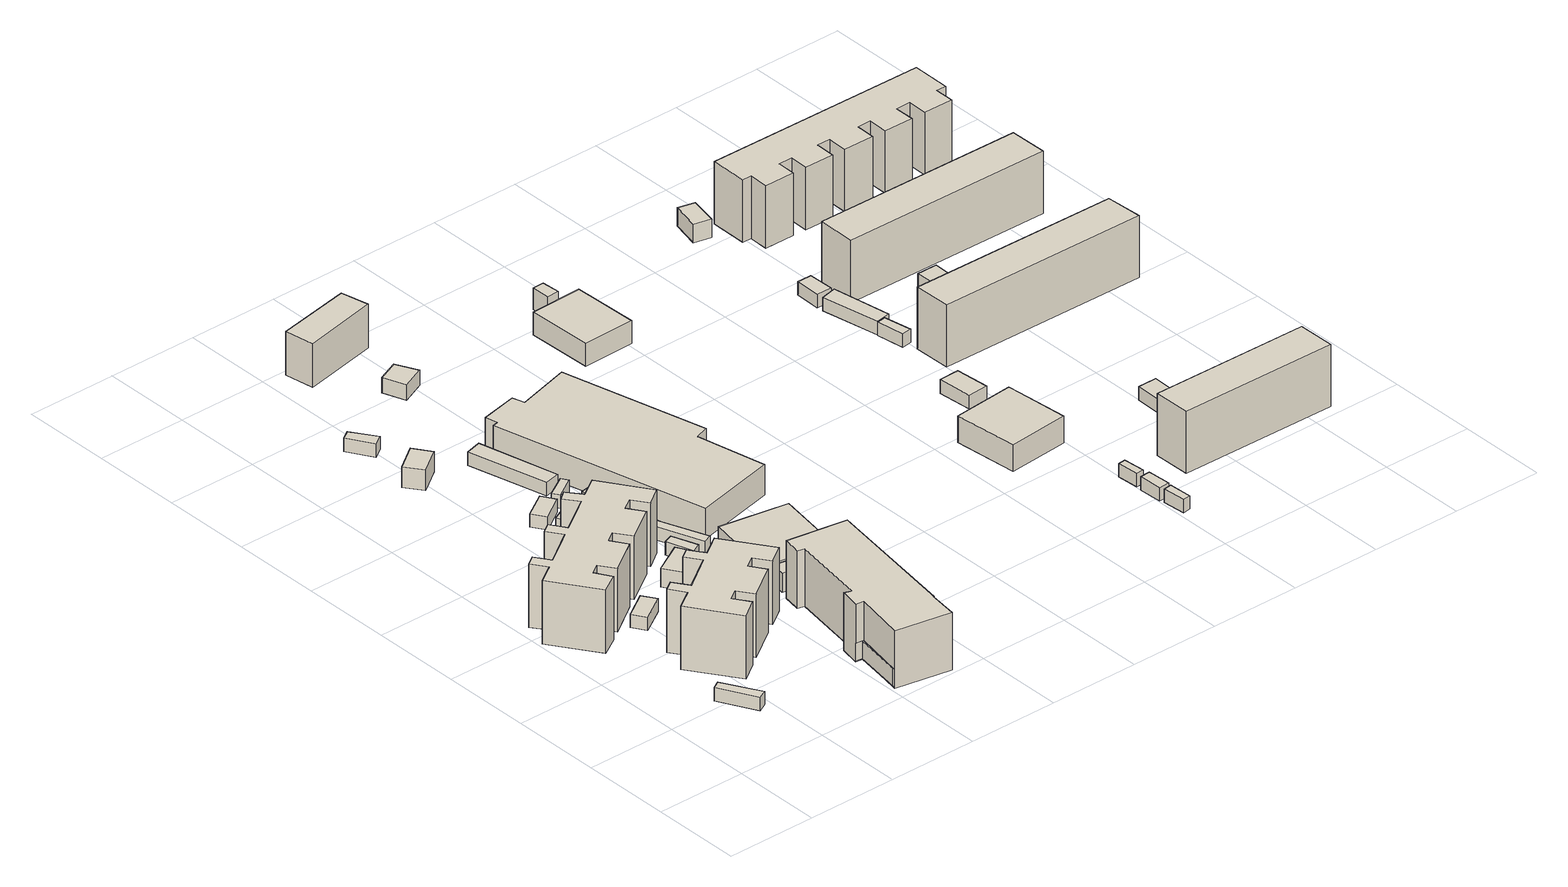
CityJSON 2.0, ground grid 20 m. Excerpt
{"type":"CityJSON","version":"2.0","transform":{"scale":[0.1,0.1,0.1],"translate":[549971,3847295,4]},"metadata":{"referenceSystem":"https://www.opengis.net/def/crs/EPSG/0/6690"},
"CityObjects":{
"building1":{"type":"Building","attributes":{"計測周辺長":22.93,"1/2500図郭":3,"区名":"東淀川区","町丁目名称":"井高野４丁目","街区番号":2,"class":"3003","usage":"412","storeysAboveGround":1,"BuildingDetailAttribute.buildingRoofEdgeArea":19.84,"BuildingDetailAttribute.buildingStructureType":"610","BuildingDetailAttribute.buildingStructureOrgType":"2","BuildingDetailAttribute.detailedUsage":"1130","BuildingDetailAttribute.specifiedBuildingCoverageRate":0.6,"BuildingDetailAttribute.surveyYear":2017,"BuildingRiverFloodingRiskAttribute.description":"1","BuildingRiverFloodingRiskAttribute.rank":"2","BuildingRiverFloodingRiskAttribute.depth":2.66,"BuildingRiverFloodingRiskAttribute.adminType":"1","BuildingRiverFloodingRiskAttribute.scale":"2","BuildingRiverFloodingRiskAttribute.duration":141.83,"BuildingIDAttribute.prefecture":"27","BuildingIDAttribute.city":"27114"},"geometry":[{"type":"Solid","lod":"1","boundaries":[[[[0,1,2,3]],[[2,4,5,3]],[[1,6,4,2]],[[0,7,6,1]],[[3,5,7,0]],[[4,6,7,5]]]]}]},
"building2":{"type":"Building","attributes":{"class":"3003","BuildingDetailAttribute.specifiedBuildingCoverageRate":0.6,"BuildingDetailAttribute.surveyYear":2017,"BuildingRiverFloodingRiskAttribute.description":"1","BuildingRiverFloodingRiskAttribute.rank":"2","BuildingRiverFloodingRiskAttribute.depth":2.73,"BuildingRiverFloodingRiskAttribute.adminType":"1","BuildingRiverFloodingRiskAttribute.scale":"2","BuildingRiverFloodingRiskAttribute.duration":147.6,"BuildingIDAttribute.prefecture":"27","BuildingIDAttribute.city":"27114"},"geometry":[{"type":"Solid","lod":"1","boundaries":[[[[8,9,10,11]],[[10,12,13,11]],[[9,14,12,10]],[[8,15,14,9]],[[11,13,15,8]],[[12,14,15,13]]]]}]},
"building3":{"type":"Building","attributes":{"計測周辺長":144.72,"1/2500図郭":3,"区名":"東淀川区","町丁目名称":"井高野４丁目","街区番号":2,"class":"3002","usage":"412","measuredHeight":14.1,"storeysAboveGround":5,"BuildingDetailAttribute.buildingRoofEdgeArea":444.48,"BuildingDetailAttribute.buildingStructureType":"603","BuildingDetailAttribute.buildingStructureOrgType":"3","BuildingDetailAttribute.detailedUsage":"1130","BuildingDetailAttribute.specifiedBuildingCoverageRate":0.6,"BuildingDetailAttribute.surveyYear":2017,"BuildingRiverFloodingRiskAttribute.description":"1","BuildingRiverFloodingRiskAttribute.rank":"2","BuildingRiverFloodingRiskAttribute.depth":2.7,"BuildingRiverFloodingRiskAttribute.adminType":"1","BuildingRiverFloodingRiskAttribute.scale":"2","BuildingRiverFloodingRiskAttribute.duration":144.68,"BuildingIDAttribute.prefecture":"27","BuildingIDAttribute.city":"27114"},"geometry":[{"type":"Solid","lod":"1","boundaries":[[[[16,17,18,19,20,21,22,23,24,25,26,27,28,29,30,31,32,33,34,35,36,37,38,39,40,41,42,43]],[[42,44,45,43]],[[41,46,44,42]],[[40,47,46,41]],[[39,48,47,40]],[[38,49,48,39]],[[37,50,49,38]],[[36,51,50,37]],[[35,52,51,36]],[[34,53,52,35]],[[33,54,53,34]],[[32,55,54,33]],[[31,56,55,32]],[[30,57,56,31]],[[29,58,57,30]],[[28,59,58,29]],[[27,60,59,28]],[[26,61,60,27]],[[25,62,61,26]],[[24,63,62,25]],[[23,64,63,24]],[[22,65,64,23]],[[21,66,65,22]],[[20,67,66,21]],[[19,68,67,20]],[[18,69,68,19]],[[17,70,69,18]],[[16,71,70,17]],[[43,45,71,16]],[[44,46,47,48,49,50,51,52,53,54,55,56,57,58,59,60,61,62,63,64,65,66,67,68,69,70,71,45]]]]}]},
"building4":{"type":"Building","attributes":{"計測周辺長":106.38,"1/2500図郭":3,"区名":"東淀川区","町丁目名称":"井高野４丁目","街区番号":2,"class":"3002","usage":"412","measuredHeight":14.2,"storeysAboveGround":5,"BuildingDetailAttribute.buildingRoofEdgeArea":302.63,"BuildingDetailAttribute.buildingStructureType":"603","BuildingDetailAttribute.buildingStructureOrgType":"3","BuildingDetailAttribute.detailedUsage":"1130","BuildingDetailAttribute.specifiedBuildingCoverageRate":0.6,"BuildingDetailAttribute.surveyYear":2017,"BuildingRiverFloodingRiskAttribute.description":"1","BuildingRiverFloodingRiskAttribute.rank":"2","BuildingRiverFloodingRiskAttribute.depth":2.73,"BuildingRiverFloodingRiskAttribute.adminType":"1","BuildingRiverFloodingRiskAttribute.scale":"2","BuildingRiverFloodingRiskAttribute.duration":147.6,"BuildingIDAttribute.prefecture":"27","BuildingIDAttribute.city":"27114"},"geometry":[{"type":"Solid","lod":"1","boundaries":[[[[72,73,74,75,76,77,78,79,80,81,82,83,84,85,86,87,88,89,90,91]],[[90,92,93,91]],[[89,94,92,90]],[[88,95,94,89]],[[87,96,95,88]],[[86,97,96,87]],[[85,98,97,86]],[[84,99,98,85]],[[83,100,99,84]],[[82,101,100,83]],[[81,102,101,82]],[[80,103,102,81]],[[79,104,103,80]],[[78,105,104,79]],[[77,106,105,78]],[[76,107,106,77]],[[75,108,107,76]],[[74,109,108,75]],[[73,110,109,74]],[[72,111,110,73]],[[91,93,111,72]],[[92,94,95,96,97,98,99,100,101,102,103,104,105,106,107,108,109,110,111,93]]]]}]},
"building5":{"type":"Building","attributes":{"計測周辺長":104.98,"1/2500図郭":3,"区名":"東淀川区","町丁目名称":"井高野４丁目","街区番号":3,"class":"3001","usage":"431","measuredHeight":4,"storeysAboveGround":4,"BuildingDetailAttribute.buildingRoofEdgeArea":466.41,"BuildingDetailAttribute.buildingStructureType":"603","BuildingDetailAttribute.buildingStructureOrgType":"3","BuildingDetailAttribute.detailedUsage":"1710","BuildingDetailAttribute.specifiedBuildingCoverageRate":0.6,"BuildingDetailAttribute.surveyYear":2017,"BuildingRiverFloodingRiskAttribute.description":"1","BuildingRiverFloodingRiskAttribute.rank":"2","BuildingRiverFloodingRiskAttribute.depth":2.86,"BuildingRiverFloodingRiskAttribute.adminType":"1","BuildingRiverFloodingRiskAttribute.scale":"2","BuildingRiverFloodingRiskAttribute.duration":161.42,"BuildingIDAttribute.prefecture":"27","BuildingIDAttribute.city":"27114"},"geometry":[{"type":"Solid","lod":"1","boundaries":[[[[112,113,114,115]],[[114,116,117,115]],[[113,118,116,114]],[[112,119,118,113]],[[115,117,119,112]],[[116,118,119,117]]]]}]},
"building6":{"type":"Building","attributes":{"計測周辺長":24.56,"1/2500図郭":3,"区名":"東淀川区","町丁目名称":"井高野４丁目","街区番号":2,"class":"3001","usage":"412","measuredHeight":4.2,"storeysAboveGround":1,"BuildingDetailAttribute.buildingRoofEdgeArea":35.55,"BuildingDetailAttribute.buildingStructureType":"603","BuildingDetailAttribute.buildingStructureOrgType":"3","BuildingDetailAttribute.detailedUsage":"1130","BuildingDetailAttribute.specifiedBuildingCoverageRate":0.6,"BuildingDetailAttribute.surveyYear":2017,"BuildingRiverFloodingRiskAttribute.description":"1","BuildingRiverFloodingRiskAttribute.rank":"2","BuildingRiverFloodingRiskAttribute.depth":2.7,"BuildingRiverFloodingRiskAttribute.adminType":"1","BuildingRiverFloodingRiskAttribute.scale":"2","BuildingRiverFloodingRiskAttribute.duration":144.68,"BuildingIDAttribute.prefecture":"27","BuildingIDAttribute.city":"27114"},"geometry":[{"type":"Solid","lod":"1","boundaries":[[[[120,121,122,123]],[[122,124,125,123]],[[121,126,124,122]],[[120,127,126,121]],[[123,125,127,120]],[[124,126,127,125]]]]}]},
"building7":{"type":"Building","attributes":{"計測周辺長":22.37,"1/2500図郭":3,"区名":"東淀川区","町丁目名称":"井高野４丁目","街区番号":2,"class":"3001","usage":"412","measuredHeight":4.5,"storeysAboveGround":1,"BuildingDetailAttribute.buildingRoofEdgeArea":30.27,"BuildingDetailAttribute.buildingStructureType":"603","BuildingDetailAttribute.buildingStructureOrgType":"3","BuildingDetailAttribute.detailedUsage":"1130","BuildingDetailAttribute.specifiedBuildingCoverageRate":0.6,"BuildingDetailAttribute.surveyYear":2017,"BuildingRiverFloodingRiskAttribute.description":"1","BuildingRiverFloodingRiskAttribute.rank":"2","BuildingRiverFloodingRiskAttribute.depth":2.68,"BuildingRiverFloodingRiskAttribute.adminType":"1","BuildingRiverFloodingRiskAttribute.scale":"2","BuildingRiverFloodingRiskAttribute.duration":141.57,"BuildingIDAttribute.prefecture":"27","BuildingIDAttribute.city":"27114"},"geometry":[{"type":"Solid","lod":"1","boundaries":[[[[128,129,130,131]],[[130,132,133,131]],[[129,134,132,130]],[[128,135,134,129]],[[131,133,135,128]],[[132,134,135,133]]]]}]},
"building8":{"type":"Building","attributes":{"class":"3001","BuildingDetailAttribute.specifiedBuildingCoverageRate":0.6,"BuildingDetailAttribute.surveyYear":2017,"BuildingRiverFloodingRiskAttribute.description":"1","BuildingRiverFloodingRiskAttribute.rank":"2","BuildingRiverFloodingRiskAttribute.depth":2.67,"BuildingRiverFloodingRiskAttribute.adminType":"1","BuildingRiverFloodingRiskAttribute.scale":"2","BuildingRiverFloodingRiskAttribute.duration":140.55,"BuildingIDAttribute.prefecture":"27","BuildingIDAttribute.city":"27114"},"geometry":[{"type":"Solid","lod":"1","boundaries":[[[[136,137,138,139]],[[138,140,141,139]],[[137,142,140,138]],[[136,143,142,137]],[[139,141,143,136]],[[140,142,143,141]]]]}]},
"building9":{"type":"Building","attributes":{"計測周辺長":21.17,"1/2500図郭":3,"区名":"東淀川区","町丁目名称":"井高野４丁目","街区番号":2,"class":"3003","usage":"412","storeysAboveGround":1,"BuildingDetailAttribute.buildingRoofEdgeArea":25.28,"BuildingDetailAttribute.buildingStructureType":"610","BuildingDetailAttribute.buildingStructureOrgType":"2","BuildingDetailAttribute.detailedUsage":"1130","BuildingDetailAttribute.specifiedBuildingCoverageRate":0.6,"BuildingDetailAttribute.surveyYear":2017,"BuildingRiverFloodingRiskAttribute.description":"1","BuildingRiverFloodingRiskAttribute.rank":"2","BuildingRiverFloodingRiskAttribute.depth":2.67,"BuildingRiverFloodingRiskAttribute.adminType":"1","BuildingRiverFloodingRiskAttribute.scale":"2","BuildingRiverFloodingRiskAttribute.duration":140.55,"BuildingIDAttribute.prefecture":"27","BuildingIDAttribute.city":"27114"},"geometry":[{"type":"Solid","lod":"1","boundaries":[[[[144,145,146,147]],[[146,148,149,147]],[[145,150,148,146]],[[144,151,150,145]],[[147,149,151,144]],[[148,150,151,149]]]]}]},
"building10":{"type":"Building","attributes":{"計測周辺長":104.98,"1/2500図郭":3,"区名":"東淀川区","町丁目名称":"井高野４丁目","街区番号":3,"class":"3002","usage":"431","measuredHeight":12.9,"storeysAboveGround":4,"BuildingDetailAttribute.buildingRoofEdgeArea":466.41,"BuildingDetailAttribute.buildingStructureType":"603","BuildingDetailAttribute.buildingStructureOrgType":"3","BuildingDetailAttribute.detailedUsage":"1710","BuildingDetailAttribute.specifiedBuildingCoverageRate":0.6,"BuildingDetailAttribute.surveyYear":2017,"BuildingRiverFloodingRiskAttribute.description":"1","BuildingRiverFloodingRiskAttribute.rank":"2","BuildingRiverFloodingRiskAttribute.depth":2.99,"BuildingRiverFloodingRiskAttribute.adminType":"1","BuildingRiverFloodingRiskAttribute.scale":"2","BuildingRiverFloodingRiskAttribute.duration":173.22,"BuildingIDAttribute.prefecture":"27","BuildingIDAttribute.city":"27114"},"geometry":[{"type":"Solid","lod":"1","boundaries":[[[[152,153,154,155,156,157,158,159,160,161,162,163]],[[162,164,165,163]],[[161,166,164,162]],[[160,167,166,161]],[[159,168,167,160]],[[158,169,168,159]],[[157,170,169,158]],[[156,171,170,157]],[[155,172,171,156]],[[154,173,172,155]],[[153,174,173,154]],[[152,175,174,153]],[[163,165,175,152]],[[164,166,167,168,169,170,171,172,173,174,175,165]]]]}]},
"building11":{"type":"Building","attributes":{"計測周辺長":17.76,"1/2500図郭":3,"区名":"東淀川区","町丁目名称":"井高野４丁目","街区番号":2,"class":"3003","usage":"412","storeysAboveGround":1,"BuildingDetailAttribute.buildingRoofEdgeArea":16.06,"BuildingDetailAttribute.buildingStructureType":"610","BuildingDetailAttribute.buildingStructureOrgType":"2","BuildingDetailAttribute.detailedUsage":"1130","BuildingDetailAttribute.specifiedBuildingCoverageRate":0.6,"BuildingDetailAttribute.surveyYear":2017,"BuildingRiverFloodingRiskAttribute.description":"1","BuildingRiverFloodingRiskAttribute.rank":"2","BuildingRiverFloodingRiskAttribute.depth":2.19,"BuildingRiverFloodingRiskAttribute.adminType":"1","BuildingRiverFloodingRiskAttribute.scale":"2","BuildingRiverFloodingRiskAttribute.duration":88.65,"BuildingIDAttribute.prefecture":"27","BuildingIDAttribute.city":"27114"},"geometry":[{"type":"Solid","lod":"1","boundaries":[[[[176,177,178,179]],[[178,180,181,179]],[[177,182,180,178]],[[176,183,182,177]],[[179,181,183,176]],[[180,182,183,181]]]]}]},
"building12":{"type":"Building","attributes":{"class":"3003","BuildingDetailAttribute.specifiedBuildingCoverageRate":0.6,"BuildingDetailAttribute.surveyYear":2017,"BuildingRiverFloodingRiskAttribute.description":"1","BuildingRiverFloodingRiskAttribute.rank":"2","BuildingRiverFloodingRiskAttribute.depth":2.7,"BuildingRiverFloodingRiskAttribute.adminType":"1","BuildingRiverFloodingRiskAttribute.scale":"2","BuildingRiverFloodingRiskAttribute.duration":144.68,"BuildingIDAttribute.prefecture":"27","BuildingIDAttribute.city":"27114"},"geometry":[{"type":"Solid","lod":"1","boundaries":[[[[184,185,186,187]],[[186,188,189,187]],[[185,190,188,186]],[[184,191,190,185]],[[187,189,191,184]],[[188,190,191,189]]]]}]},
"building13":{"type":"Building","attributes":{"計測周辺長":16.78,"1/2500図郭":3,"区名":"東淀川区","町丁目名称":"井高野４丁目","街区番号":2,"class":"3003","usage":"412","storeysAboveGround":1,"BuildingDetailAttribute.buildingRoofEdgeArea":13.5,"BuildingDetailAttribute.buildingStructureType":"610","BuildingDetailAttribute.buildingStructureOrgType":"2","BuildingDetailAttribute.detailedUsage":"1130","BuildingDetailAttribute.specifiedBuildingCoverageRate":0.6,"BuildingDetailAttribute.surveyYear":2017,"BuildingRiverFloodingRiskAttribute.description":"1","BuildingRiverFloodingRiskAttribute.rank":"2","BuildingRiverFloodingRiskAttribute.depth":2.7,"BuildingRiverFloodingRiskAttribute.adminType":"1","BuildingRiverFloodingRiskAttribute.scale":"2","BuildingRiverFloodingRiskAttribute.duration":144.68,"BuildingIDAttribute.prefecture":"27","BuildingIDAttribute.city":"27114"},"geometry":[{"type":"Solid","lod":"1","boundaries":[[[[192,193,194,195]],[[194,196,197,195]],[[193,198,196,194]],[[192,199,198,193]],[[195,197,199,192]],[[196,198,199,197]]]]}]},
"building14":{"type":"Building","attributes":{"計測周辺長":15.36,"1/2500図郭":3,"区名":"東淀川区","町丁目名称":"井高野４丁目","街区番号":3,"class":"3001","usage":"431","measuredHeight":4.3,"storeysAboveGround":1,"BuildingDetailAttribute.buildingRoofEdgeArea":14.41,"BuildingDetailAttribute.buildingStructureType":"610","BuildingDetailAttribute.buildingStructureOrgType":"2","BuildingDetailAttribute.detailedUsage":"1710","BuildingDetailAttribute.specifiedBuildingCoverageRate":0.6,"BuildingDetailAttribute.surveyYear":2017,"BuildingRiverFloodingRiskAttribute.description":"1","BuildingRiverFloodingRiskAttribute.rank":"2","BuildingRiverFloodingRiskAttribute.depth":2.99,"BuildingRiverFloodingRiskAttribute.adminType":"1","BuildingRiverFloodingRiskAttribute.scale":"2","BuildingRiverFloodingRiskAttribute.duration":173.22,"BuildingIDAttribute.prefecture":"27","BuildingIDAttribute.city":"27114"},"geometry":[{"type":"Solid","lod":"1","boundaries":[[[[200,201,202,203]],[[202,204,205,203]],[[201,206,204,202]],[[200,207,206,201]],[[203,205,207,200]],[[204,206,207,205]]]]}]},
"building15":{"type":"Building","attributes":{"class":"3003","BuildingDetailAttribute.specifiedBuildingCoverageRate":0.6,"BuildingDetailAttribute.surveyYear":2017,"BuildingRiverFloodingRiskAttribute.description":"1","BuildingRiverFloodingRiskAttribute.rank":"2","BuildingRiverFloodingRiskAttribute.depth":2.7,"BuildingRiverFloodingRiskAttribute.adminType":"1","BuildingRiverFloodingRiskAttribute.scale":"2","BuildingRiverFloodingRiskAttribute.duration":144.68,"BuildingIDAttribute.prefecture":"27","BuildingIDAttribute.city":"27114"},"geometry":[{"type":"Solid","lod":"1","boundaries":[[[[208,209,210,211]],[[210,212,213,211]],[[209,214,212,210]],[[208,215,214,209]],[[211,213,215,208]],[[212,214,215,213]]]]}]},
"building16":{"type":"Building","attributes":{"class":"3001","BuildingDetailAttribute.specifiedBuildingCoverageRate":0.6,"BuildingDetailAttribute.surveyYear":2017,"BuildingRiverFloodingRiskAttribute.description":"1","BuildingRiverFloodingRiskAttribute.rank":"2","BuildingRiverFloodingRiskAttribute.depth":2.67,"BuildingRiverFloodingRiskAttribute.adminType":"1","BuildingRiverFloodingRiskAttribute.scale":"2","BuildingRiverFloodingRiskAttribute.duration":140.55,"BuildingIDAttribute.prefecture":"27","BuildingIDAttribute.city":"27114"},"geometry":[{"type":"Solid","lod":"1","boundaries":[[[[216,217,218,219]],[[218,220,221,219]],[[217,222,220,218]],[[216,223,222,217]],[[219,221,223,216]],[[220,222,223,221]]]]}]},
"building17":{"type":"Building","attributes":{"class":"3003","BuildingDetailAttribute.specifiedBuildingCoverageRate":0.6,"BuildingDetailAttribute.surveyYear":2017,"BuildingRiverFloodingRiskAttribute.description":"1","BuildingRiverFloodingRiskAttribute.rank":"2","BuildingRiverFloodingRiskAttribute.depth":2.67,"BuildingRiverFloodingRiskAttribute.adminType":"1","BuildingRiverFloodingRiskAttribute.scale":"2","BuildingRiverFloodingRiskAttribute.duration":140.55,"BuildingIDAttribute.prefecture":"27","BuildingIDAttribute.city":"27114"},"geometry":[{"type":"Solid","lod":"1","boundaries":[[[[224,225,226,227,228,229,230,231]],[[230,232,233,231]],[[229,234,232,230]],[[228,235,234,229]],[[227,236,235,228]],[[226,237,236,227]],[[225,238,237,226]],[[224,239,238,225]],[[231,233,239,224]],[[232,234,235,236,237,238,239,233]]]]}]},
"building18":{"type":"Building","attributes":{"計測周辺長":40.05,"1/2500図郭":3,"区名":"東淀川区","町丁目名称":"井高野４丁目","街区番号":3,"class":"3001","usage":"412","storeysAboveGround":1,"BuildingDetailAttribute.buildingRoofEdgeArea":42.7,"BuildingDetailAttribute.buildingStructureType":"610","BuildingDetailAttribute.buildingStructureOrgType":"2","BuildingDetailAttribute.detailedUsage":"1130","BuildingDetailAttribute.specifiedBuildingCoverageRate":0.6,"BuildingDetailAttribute.surveyYear":2017,"BuildingRiverFloodingRiskAttribute.description":"1","BuildingRiverFloodingRiskAttribute.rank":"2","BuildingRiverFloodingRiskAttribute.depth":2.68,"BuildingRiverFloodingRiskAttribute.adminType":"1","BuildingRiverFloodingRiskAttribute.scale":"2","BuildingRiverFloodingRiskAttribute.duration":141.57,"BuildingIDAttribute.prefecture":"27","BuildingIDAttribute.city":"27114"},"geometry":[{"type":"Solid","lod":"1","boundaries":[[[[240,241,242,243]],[[242,244,245,243]],[[241,246,244,242]],[[240,247,246,241]],[[243,245,247,240]],[[244,246,247,245]]]]}]},
"building19":{"type":"Building","attributes":{"計測周辺長":74.11,"1/2500図郭":3,"区名":"東淀川区","町丁目名称":"井高野４丁目","街区番号":3,"class":"3001","usage":"431","measuredHeight":4.7,"storeysAboveGround":1,"BuildingDetailAttribute.buildingRoofEdgeArea":251.99,"BuildingDetailAttribute.buildingStructureType":"610","BuildingDetailAttribute.buildingStructureOrgType":"2","BuildingDetailAttribute.detailedUsage":"1710","BuildingDetailAttribute.specifiedBuildingCoverageRate":0.6,"BuildingDetailAttribute.surveyYear":2017,"BuildingRiverFloodingRiskAttribute.description":"1","BuildingRiverFloodingRiskAttribute.rank":"2","BuildingRiverFloodingRiskAttribute.depth":2.99,"BuildingRiverFloodingRiskAttribute.adminType":"1","BuildingRiverFloodingRiskAttribute.scale":"2","BuildingRiverFloodingRiskAttribute.duration":173.22,"BuildingIDAttribute.prefecture":"27","BuildingIDAttribute.city":"27114"},"geometry":[{"type":"Solid","lod":"1","boundaries":[[[[248,249,250,251,252,253,254,255,256,257,258,259,260,261,262]],[[261,263,264,262]],[[260,265,263,261]],[[259,266,265,260]],[[258,267,266,259]],[[257,268,267,258]],[[256,269,268,257]],[[255,270,269,256]],[[254,271,270,255]],[[253,272,271,254]],[[252,273,272,253]],[[251,274,273,252]],[[250,275,274,251]],[[249,276,275,250]],[[248,277,276,249]],[[262,264,277,248]],[[263,265,266,267,268,269,270,271,272,273,274,275,276,277,264]]]]}]},
"building20":{"type":"Building","attributes":{"計測周辺長":147.77,"1/2500図郭":3,"区名":"東淀川区","町丁目名称":"井高野４丁目","街区番号":3,"class":"3001","usage":"431","measuredHeight":6.8,"storeysAboveGround":1,"BuildingDetailAttribute.buildingRoofEdgeArea":1067.66,"BuildingDetailAttribute.buildingStructureType":"610","BuildingDetailAttribute.buildingStructureOrgType":"2","BuildingDetailAttribute.detailedUsage":"1710","BuildingDetailAttribute.specifiedBuildingCoverageRate":0.6,"BuildingDetailAttribute.surveyYear":2017,"BuildingRiverFloodingRiskAttribute.description":"1","BuildingRiverFloodingRiskAttribute.rank":"2","BuildingRiverFloodingRiskAttribute.depth":2.93,"BuildingRiverFloodingRiskAttribute.adminType":"1","BuildingRiverFloodingRiskAttribute.scale":"2","BuildingRiverFloodingRiskAttribute.duration":166.32,"BuildingIDAttribute.prefecture":"27","BuildingIDAttribute.city":"27114"},"geometry":[{"type":"Solid","lod":"1","boundaries":[[[[278,279,280,281,282,283,284,285,286,287]],[[286,288,289,287]],[[285,290,288,286]],[[284,291,290,285]],[[283,292,291,284]],[[282,293,292,283]],[[281,294,293,282]],[[280,295,294,281]],[[279,296,295,280]],[[278,297,296,279]],[[287,289,297,278]],[[288,290,291,292,293,294,295,296,297,289]]]]}]},
"building21":{"type":"Building","attributes":{"計測周辺長":21.42,"1/2500図郭":3,"区名":"東淀川区","町丁目名称":"井高野４丁目","街区番号":3,"class":"3001","usage":"431","measuredHeight":3.4,"storeysAboveGround":1,"BuildingDetailAttribute.buildingRoofEdgeArea":28.62,"BuildingDetailAttribute.buildingStructureType":"610","BuildingDetailAttribute.buildingStructureOrgType":"2","BuildingDetailAttribute.detailedUsage":"1710","BuildingDetailAttribute.specifiedBuildingCoverageRate":0.6,"BuildingDetailAttribute.surveyYear":2017,"BuildingRiverFloodingRiskAttribute.description":"1","BuildingRiverFloodingRiskAttribute.rank":"2","BuildingRiverFloodingRiskAttribute.depth":2.19,"BuildingRiverFloodingRiskAttribute.adminType":"1","BuildingRiverFloodingRiskAttribute.scale":"2","BuildingRiverFloodingRiskAttribute.duration":88.65,"BuildingIDAttribute.prefecture":"27","BuildingIDAttribute.city":"27114"},"geometry":[{"type":"Solid","lod":"1","boundaries":[[[[298,299,300,301]],[[300,302,303,301]],[[299,304,302,300]],[[298,305,304,299]],[[301,303,305,298]],[[302,304,305,303]]]]}]},
"building22":{"type":"Building","attributes":{"計測周辺長":46.78,"1/2500図郭":3,"区名":"東淀川区","町丁目名称":"井高野４丁目","街区番号":1,"class":"3001","usage":"413","measuredHeight":9.9,"storeysAboveGround":2,"BuildingDetailAttribute.buildingRoofEdgeArea":109.5,"BuildingDetailAttribute.buildingStructureType":"601","BuildingDetailAttribute.buildingStructureOrgType":"1","BuildingDetailAttribute.detailedUsage":"1150","BuildingDetailAttribute.specifiedBuildingCoverageRate":0.6,"BuildingDetailAttribute.surveyYear":2017,"BuildingRiverFloodingRiskAttribute.description":"1","BuildingRiverFloodingRiskAttribute.rank":"2","BuildingRiverFloodingRiskAttribute.depth":1.75,"BuildingRiverFloodingRiskAttribute.adminType":"1","BuildingRiverFloodingRiskAttribute.scale":"2","BuildingRiverFloodingRiskAttribute.duration":41.5,"BuildingIDAttribute.prefecture":"27","BuildingIDAttribute.city":"27114"},"geometry":[{"type":"Solid","lod":"1","boundaries":[[[[306,307,308,309]],[[308,310,311,309]],[[307,312,310,308]],[[306,313,312,307]],[[309,311,313,306]],[[310,312,313,311]]]]}]},
"building23":{"type":"Building","attributes":{"class":"3003","measuredHeight":5.2,"BuildingDetailAttribute.specifiedBuildingCoverageRate":0.6,"BuildingDetailAttribute.surveyYear":2017,"BuildingRiverFloodingRiskAttribute.description":"1","BuildingRiverFloodingRiskAttribute.rank":"2","BuildingRiverFloodingRiskAttribute.depth":2.88,"BuildingRiverFloodingRiskAttribute.adminType":"1","BuildingRiverFloodingRiskAttribute.scale":"2","BuildingRiverFloodingRiskAttribute.duration":161.42,"BuildingIDAttribute.prefecture":"27","BuildingIDAttribute.city":"27114"},"geometry":[{"type":"Solid","lod":"1","boundaries":[[[[314,315,316,317]],[[316,318,319,317]],[[315,320,318,316]],[[314,321,320,315]],[[317,319,321,314]],[[318,320,321,319]]]]}]},
"building24":{"type":"Building","attributes":{"class":"3003","measuredHeight":4.9,"BuildingDetailAttribute.specifiedBuildingCoverageRate":0.6,"BuildingDetailAttribute.surveyYear":2017,"BuildingRiverFloodingRiskAttribute.description":"1","BuildingRiverFloodingRiskAttribute.rank":"2","BuildingRiverFloodingRiskAttribute.depth":2.88,"BuildingRiverFloodingRiskAttribute.adminType":"1","BuildingRiverFloodingRiskAttribute.scale":"2","BuildingRiverFloodingRiskAttribute.duration":161.42,"BuildingIDAttribute.prefecture":"27","BuildingIDAttribute.city":"27114"},"geometry":[{"type":"Solid","lod":"1","boundaries":[[[[322,323,324,325]],[[324,326,327,325]],[[323,328,326,324]],[[322,329,328,323]],[[325,327,329,322]],[[326,328,329,327]]]]}]},
"building25":{"type":"Building","attributes":{"class":"3001","BuildingDetailAttribute.specifiedBuildingCoverageRate":0.6,"BuildingDetailAttribute.surveyYear":2017,"BuildingRiverFloodingRiskAttribute.description":"1","BuildingRiverFloodingRiskAttribute.rank":"2","BuildingRiverFloodingRiskAttribute.depth":2.83,"BuildingRiverFloodingRiskAttribute.adminType":"1","BuildingRiverFloodingRiskAttribute.scale":"2","BuildingRiverFloodingRiskAttribute.duration":156.52,"BuildingIDAttribute.prefecture":"27","BuildingIDAttribute.city":"27114"},"geometry":[{"type":"Solid","lod":"1","boundaries":[[[[330,331,332,333]],[[332,334,335,333]],[[331,336,334,332]],[[330,337,336,331]],[[333,335,337,330]],[[334,336,337,335]]]]}]},
"building26":{"type":"Building","attributes":{"class":"3001","BuildingDetailAttribute.specifiedBuildingCoverageRate":0.6,"BuildingDetailAttribute.surveyYear":2017,"BuildingRiverFloodingRiskAttribute.description":"1","BuildingRiverFloodingRiskAttribute.rank":"2","BuildingRiverFloodingRiskAttribute.depth":2.83,"BuildingRiverFloodingRiskAttribute.adminType":"1","BuildingRiverFloodingRiskAttribute.scale":"2","BuildingRiverFloodingRiskAttribute.duration":156.52,"BuildingIDAttribute.prefecture":"27","BuildingIDAttribute.city":"27114"},"geometry":[{"type":"Solid","lod":"1","boundaries":[[[[338,339,340,341]],[[340,342,343,341]],[[339,344,342,340]],[[338,345,344,339]],[[341,343,345,338]],[[342,344,345,343]]]]}]},
"building27":{"type":"Building","attributes":{"計測周辺長":56.2,"1/2500図郭":3,"区名":"東淀川区","町丁目名称":"井高野４丁目","街区番号":3,"class":"3001","usage":"431","measuredHeight":6,"storeysAboveGround":2,"BuildingDetailAttribute.buildingRoofEdgeArea":197.29,"BuildingDetailAttribute.buildingStructureType":"610","BuildingDetailAttribute.buildingStructureOrgType":"2","BuildingDetailAttribute.detailedUsage":"1710","BuildingDetailAttribute.specifiedBuildingCoverageRate":0.6,"BuildingDetailAttribute.surveyYear":2017,"BuildingRiverFloodingRiskAttribute.description":"1","BuildingRiverFloodingRiskAttribute.rank":"2","BuildingRiverFloodingRiskAttribute.depth":2.79,"BuildingRiverFloodingRiskAttribute.adminType":"1","BuildingRiverFloodingRiskAttribute.scale":"2","BuildingRiverFloodingRiskAttribute.duration":152.57,"BuildingIDAttribute.prefecture":"27","BuildingIDAttribute.city":"27114"},"geometry":[{"type":"Solid","lod":"1","boundaries":[[[[346,347,348,349]],[[348,350,351,349]],[[347,352,350,348]],[[346,353,352,347]],[[349,351,353,346]],[[350,352,353,351]]]]}]},
"building28":{"type":"Building","attributes":{"class":"3001","BuildingDetailAttribute.specifiedBuildingCoverageRate":0.6,"BuildingDetailAttribute.surveyYear":2017,"BuildingRiverFloodingRiskAttribute.description":"1","BuildingRiverFloodingRiskAttribute.rank":"2","BuildingRiverFloodingRiskAttribute.depth":2.83,"BuildingRiverFloodingRiskAttribute.adminType":"1","BuildingRiverFloodingRiskAttribute.scale":"2","BuildingRiverFloodingRiskAttribute.duration":156.52,"BuildingIDAttribute.prefecture":"27","BuildingIDAttribute.city":"27114"},"geometry":[{"type":"Solid","lod":"1","boundaries":[[[[354,355,356,357]],[[356,358,359,357]],[[355,360,358,356]],[[354,361,360,355]],[[357,359,361,354]],[[358,360,361,359]]]]}]},
"building29":{"type":"Building","attributes":{"計測周辺長":24.29,"1/2500図郭":3,"区名":"東淀川区","町丁目名称":"井高野４丁目","街区番号":3,"class":"3001","usage":"431","measuredHeight":3.1,"storeysAboveGround":1,"BuildingDetailAttribute.buildingRoofEdgeArea":34.38,"BuildingDetailAttribute.buildingStructureType":"601","BuildingDetailAttribute.buildingStructureOrgType":"1","BuildingDetailAttribute.detailedUsage":"1710","BuildingDetailAttribute.specifiedBuildingCoverageRate":0.6,"BuildingDetailAttribute.surveyYear":2017,"BuildingRiverFloodingRiskAttribute.description":"1","BuildingRiverFloodingRiskAttribute.rank":"2","BuildingRiverFloodingRiskAttribute.depth":2.84,"BuildingRiverFloodingRiskAttribute.adminType":"1","BuildingRiverFloodingRiskAttribute.scale":"2","BuildingRiverFloodingRiskAttribute.duration":157.5,"BuildingIDAttribute.prefecture":"27","BuildingIDAttribute.city":"27114"},"geometry":[{"type":"Solid","lod":"1","boundaries":[[[[362,363,364,365]],[[364,366,367,365]],[[363,368,366,364]],[[362,369,368,363]],[[365,367,369,362]],[[366,368,369,367]]]]}]},
"building30":{"type":"Building","attributes":{"計測周辺長":16.9,"1/2500図郭":3,"区名":"東淀川区","町丁目名称":"井高野４丁目","街区番号":4,"class":"3003","usage":"412","storeysAboveGround":1,"BuildingDetailAttribute.buildingRoofEdgeArea":13.5,"BuildingDetailAttribute.buildingStructureType":"610","BuildingDetailAttribute.buildingStructureOrgType":"2","BuildingDetailAttribute.detailedUsage":"1130","BuildingDetailAttribute.specifiedBuildingCoverageRate":0.6,"BuildingDetailAttribute.surveyYear":2017,"BuildingRiverFloodingRiskAttribute.description":"1","BuildingRiverFloodingRiskAttribute.rank":"2","BuildingRiverFloodingRiskAttribute.depth":2.82,"BuildingRiverFloodingRiskAttribute.adminType":"1","BuildingRiverFloodingRiskAttribute.scale":"2","BuildingRiverFloodingRiskAttribute.duration":155.53,"BuildingIDAttribute.prefecture":"27","BuildingIDAttribute.city":"27114"},"geometry":[{"type":"Solid","lod":"1","boundaries":[[[[370,371,372,373]],[[372,374,375,373]],[[371,376,374,372]],[[370,377,376,371]],[[373,375,377,370]],[[374,376,377,375]]]]}]},
"building31":{"type":"Building","attributes":{"計測周辺長":33.46,"1/2500図郭":3,"区名":"東淀川区","町丁目名称":"井高野４丁目","街区番号":4,"class":"3003","usage":"412","storeysAboveGround":1,"BuildingDetailAttribute.buildingRoofEdgeArea":45.63,"BuildingDetailAttribute.buildingStructureType":"610","BuildingDetailAttribute.buildingStructureOrgType":"2","BuildingDetailAttribute.detailedUsage":"1130","BuildingDetailAttribute.specifiedBuildingCoverageRate":0.6,"BuildingDetailAttribute.surveyYear":2017,"BuildingRiverFloodingRiskAttribute.description":"1","BuildingRiverFloodingRiskAttribute.rank":"2","BuildingRiverFloodingRiskAttribute.depth":2.64,"BuildingRiverFloodingRiskAttribute.adminType":"1","BuildingRiverFloodingRiskAttribute.scale":"2","BuildingRiverFloodingRiskAttribute.duration":137.4,"BuildingIDAttribute.prefecture":"27","BuildingIDAttribute.city":"27114"},"geometry":[{"type":"Solid","lod":"1","boundaries":[[[[378,379,380,381]],[[380,382,383,381]],[[379,384,382,380]],[[378,385,384,379]],[[381,383,385,378]],[[382,384,385,383]]]]}]},
"building32":{"type":"Building","attributes":{"計測周辺長":18.26,"1/2500図郭":3,"区名":"東淀川区","町丁目名称":"井高野４丁目","街区番号":4,"class":"3003","usage":"412","storeysAboveGround":1,"BuildingDetailAttribute.buildingRoofEdgeArea":19.41,"BuildingDetailAttribute.buildingStructureType":"610","BuildingDetailAttribute.buildingStructureOrgType":"2","BuildingDetailAttribute.detailedUsage":"1130","BuildingDetailAttribute.specifiedBuildingCoverageRate":0.6,"BuildingDetailAttribute.surveyYear":2017,"BuildingRiverFloodingRiskAttribute.description":"1","BuildingRiverFloodingRiskAttribute.rank":"2","BuildingRiverFloodingRiskAttribute.depth":2.64,"BuildingRiverFloodingRiskAttribute.adminType":"1","BuildingRiverFloodingRiskAttribute.scale":"2","BuildingRiverFloodingRiskAttribute.duration":137.4,"BuildingIDAttribute.prefecture":"27","BuildingIDAttribute.city":"27114"},"geometry":[{"type":"Solid","lod":"1","boundaries":[[[[386,387,388,389]],[[388,390,391,389]],[[387,392,390,388]],[[386,393,392,387]],[[389,391,393,386]],[[390,392,393,391]]]]}]},
"building33":{"type":"Building","attributes":{"計測周辺長":24.01,"1/2500図郭":3,"区名":"東淀川区","町丁目名称":"井高野４丁目","街区番号":4,"class":"3001","usage":"412","storeysAboveGround":1,"BuildingDetailAttribute.buildingRoofEdgeArea":32.94,"BuildingDetailAttribute.buildingStructureType":"610","BuildingDetailAttribute.buildingStructureOrgType":"2","BuildingDetailAttribute.detailedUsage":"1130","BuildingDetailAttribute.specifiedBuildingCoverageRate":0.6,"BuildingDetailAttribute.surveyYear":2017,"BuildingRiverFloodingRiskAttribute.description":"1","BuildingRiverFloodingRiskAttribute.rank":"2","BuildingRiverFloodingRiskAttribute.depth":2.77,"BuildingRiverFloodingRiskAttribute.adminType":"1","BuildingRiverFloodingRiskAttribute.scale":"2","BuildingRiverFloodingRiskAttribute.duration":149.6,"BuildingIDAttribute.prefecture":"27","BuildingIDAttribute.city":"27114"},"geometry":[{"type":"Solid","lod":"1","boundaries":[[[[394,395,396,397]],[[396,398,399,397]],[[395,400,398,396]],[[394,401,400,395]],[[397,399,401,394]],[[398,400,401,399]]]]}]},
"building34":{"type":"Building","attributes":{"計測周辺長":87.52,"1/2500図郭":3,"区名":"東淀川区","町丁目名称":"井高野４丁目","街区番号":4,"class":"3002","usage":"412","measuredHeight":14,"storeysAboveGround":5,"BuildingDetailAttribute.buildingRoofEdgeArea":292.88,"BuildingDetailAttribute.buildingStructureType":"603","BuildingDetailAttribute.buildingStructureOrgType":"3","BuildingDetailAttribute.detailedUsage":"1130","BuildingDetailAttribute.specifiedBuildingCoverageRate":0.6,"BuildingDetailAttribute.surveyYear":2017,"BuildingRiverFloodingRiskAttribute.description":"1","BuildingRiverFloodingRiskAttribute.rank":"2","BuildingRiverFloodingRiskAttribute.depth":2.67,"BuildingRiverFloodingRiskAttribute.adminType":"1","BuildingRiverFloodingRiskAttribute.scale":"2","BuildingRiverFloodingRiskAttribute.duration":140.55,"BuildingIDAttribute.prefecture":"27","BuildingIDAttribute.city":"27114"},"geometry":[{"type":"Solid","lod":"1","boundaries":[[[[402,403,404,405]],[[404,406,407,405]],[[403,408,406,404]],[[402,409,408,403]],[[405,407,409,402]],[[406,408,409,407]]]]}]},
"building35":{"type":"Building","attributes":{"計測周辺長":20.79,"1/2500図郭":3,"区名":"東淀川区","町丁目名称":"井高野４丁目","街区番号":4,"class":"3001","usage":"412","measuredHeight":4.1,"storeysAboveGround":1,"BuildingDetailAttribute.buildingRoofEdgeArea":25.28,"BuildingDetailAttribute.buildingStructureType":"603","BuildingDetailAttribute.buildingStructureOrgType":"3","BuildingDetailAttribute.detailedUsage":"1130","BuildingDetailAttribute.specifiedBuildingCoverageRate":0.6,"BuildingDetailAttribute.surveyYear":2017,"BuildingRiverFloodingRiskAttribute.description":"1","BuildingRiverFloodingRiskAttribute.rank":"2","BuildingRiverFloodingRiskAttribute.depth":2.33,"BuildingRiverFloodingRiskAttribute.adminType":"1","BuildingRiverFloodingRiskAttribute.scale":"2","BuildingRiverFloodingRiskAttribute.duration":104.17,"BuildingIDAttribute.prefecture":"27","BuildingIDAttribute.city":"27114"},"geometry":[{"type":"Solid","lod":"1","boundaries":[[[[410,411,412,413]],[[412,414,415,413]],[[411,416,414,412]],[[410,417,416,411]],[[413,415,417,410]],[[414,416,417,415]]]]}]},
"building36":{"type":"Building","attributes":{"計測周辺長":24.75,"1/2500図郭":3,"区名":"東淀川区","町丁目名称":"井高野４丁目","街区番号":4,"class":"3001","usage":"412","storeysAboveGround":1,"BuildingDetailAttribute.buildingRoofEdgeArea":35,"BuildingDetailAttribute.buildingStructureType":"603","BuildingDetailAttribute.buildingStructureOrgType":"3","BuildingDetailAttribute.detailedUsage":"1130","BuildingDetailAttribute.specifiedBuildingCoverageRate":0.6,"BuildingDetailAttribute.surveyYear":2017,"BuildingRiverFloodingRiskAttribute.description":"1","BuildingRiverFloodingRiskAttribute.rank":"2","BuildingRiverFloodingRiskAttribute.depth":2.76,"BuildingRiverFloodingRiskAttribute.adminType":"1","BuildingRiverFloodingRiskAttribute.scale":"2","BuildingRiverFloodingRiskAttribute.duration":148.6,"BuildingIDAttribute.prefecture":"27","BuildingIDAttribute.city":"27114"},"geometry":[{"type":"Solid","lod":"1","boundaries":[[[[418,419,420,421]],[[420,422,423,421]],[[419,424,422,420]],[[418,425,424,419]],[[421,423,425,418]],[[422,424,425,423]]]]}]},
"building37":{"type":"Building","attributes":{"計測周辺長":110.78,"1/2500図郭":3,"区名":"東淀川区","町丁目名称":"井高野４丁目","街区番号":4,"class":"3002","usage":"412","measuredHeight":14,"storeysAboveGround":5,"BuildingDetailAttribute.buildingRoofEdgeArea":388.66,"BuildingDetailAttribute.buildingStructureType":"603","BuildingDetailAttribute.buildingStructureOrgType":"3","BuildingDetailAttribute.detailedUsage":"1130","BuildingDetailAttribute.specifiedBuildingCoverageRate":0.6,"BuildingDetailAttribute.surveyYear":2017,"BuildingRiverFloodingRiskAttribute.description":"1","BuildingRiverFloodingRiskAttribute.rank":"2","BuildingRiverFloodingRiskAttribute.depth":2.76,"BuildingRiverFloodingRiskAttribute.adminType":"1","BuildingRiverFloodingRiskAttribute.scale":"2","BuildingRiverFloodingRiskAttribute.duration":148.6,"BuildingIDAttribute.prefecture":"27","BuildingIDAttribute.city":"27114"},"geometry":[{"type":"Solid","lod":"1","boundaries":[[[[426,427,428,429]],[[428,430,431,429]],[[427,432,430,428]],[[426,433,432,427]],[[429,431,433,426]],[[430,432,433,431]]]]}]},
"building38":{"type":"Building","attributes":{"計測周辺長":111.27,"1/2500図郭":3,"区名":"東淀川区","町丁目名称":"井高野４丁目","街区番号":4,"class":"3002","usage":"412","measuredHeight":14,"storeysAboveGround":5,"BuildingDetailAttribute.buildingRoofEdgeArea":400.69,"BuildingDetailAttribute.buildingStructureType":"603","BuildingDetailAttribute.buildingStructureOrgType":"3","BuildingDetailAttribute.detailedUsage":"1130","BuildingDetailAttribute.specifiedBuildingCoverageRate":0.6,"BuildingDetailAttribute.surveyYear":2017,"BuildingRiverFloodingRiskAttribute.description":"1","BuildingRiverFloodingRiskAttribute.rank":"2","BuildingRiverFloodingRiskAttribute.depth":2.64,"BuildingRiverFloodingRiskAttribute.adminType":"1","BuildingRiverFloodingRiskAttribute.scale":"2","BuildingRiverFloodingRiskAttribute.duration":136.37,"BuildingIDAttribute.prefecture":"27","BuildingIDAttribute.city":"27114"},"geometry":[{"type":"Solid","lod":"1","boundaries":[[[[434,435,436,437]],[[436,438,439,437]],[[435,440,438,436]],[[434,441,440,435]],[[437,439,441,434]],[[438,440,441,439]]]]}]},
"building39":{"type":"Building","attributes":{"計測周辺長":20.64,"1/2500図郭":3,"区名":"東淀川区","町丁目名称":"井高野４丁目","街区番号":4,"class":"3003","usage":"412","storeysAboveGround":1,"BuildingDetailAttribute.buildingRoofEdgeArea":23.37,"BuildingDetailAttribute.buildingStructureType":"610","BuildingDetailAttribute.buildingStructureOrgType":"2","BuildingDetailAttribute.detailedUsage":"1130","BuildingDetailAttribute.specifiedBuildingCoverageRate":0.6,"BuildingDetailAttribute.surveyYear":2017,"BuildingRiverFloodingRiskAttribute.description":"1","BuildingRiverFloodingRiskAttribute.rank":"2","BuildingRiverFloodingRiskAttribute.depth":1.62,"BuildingRiverFloodingRiskAttribute.adminType":"1","BuildingRiverFloodingRiskAttribute.scale":"2","BuildingRiverFloodingRiskAttribute.duration":31.43,"BuildingIDAttribute.prefecture":"27","BuildingIDAttribute.city":"27114"},"geometry":[{"type":"Solid","lod":"1","boundaries":[[[[442,443,444,445]],[[444,446,447,445]],[[443,448,446,444]],[[442,449,448,443]],[[445,447,449,442]],[[446,448,449,447]]]]}]},
"building40":{"type":"Building","attributes":{"計測周辺長":159.12,"1/2500図郭":3,"区名":"東淀川区","町丁目名称":"井高野４丁目","街区番号":4,"class":"3002","usage":"412","measuredHeight":13.9,"storeysAboveGround":5,"BuildingDetailAttribute.buildingRoofEdgeArea":561.89,"BuildingDetailAttribute.buildingStructureType":"603","BuildingDetailAttribute.buildingStructureOrgType":"3","BuildingDetailAttribute.detailedUsage":"1130","BuildingDetailAttribute.specifiedBuildingCoverageRate":0.6,"BuildingDetailAttribute.surveyYear":2017,"BuildingRiverFloodingRiskAttribute.description":"1","BuildingRiverFloodingRiskAttribute.rank":"2","BuildingRiverFloodingRiskAttribute.depth":2.13,"BuildingRiverFloodingRiskAttribute.adminType":"1","BuildingRiverFloodingRiskAttribute.scale":"2","BuildingRiverFloodingRiskAttribute.duration":80.82,"BuildingIDAttribute.prefecture":"27","BuildingIDAttribute.city":"27114"},"geometry":[{"type":"Solid","lod":"1","boundaries":[[[[450,451,452,453,454,455,456,457,458,459,460,461,462,463,464,465,466,467,468,469,470,471,472,473]],[[472,474,475,473]],[[471,476,474,472]],[[470,477,476,471]],[[469,478,477,470]],[[468,479,478,469]],[[467,480,479,468]],[[466,481,480,467]],[[465,482,481,466]],[[464,483,482,465]],[[463,484,483,464]],[[462,485,484,463]],[[461,486,485,462]],[[460,487,486,461]],[[459,488,487,460]],[[458,489,488,459]],[[457,490,489,458]],[[456,491,490,457]],[[455,492,491,456]],[[454,493,492,455]],[[453,494,493,454]],[[452,495,494,453]],[[451,496,495,452]],[[450,497,496,451]],[[473,475,497,450]],[[474,476,477,478,479,480,481,482,483,484,485,486,487,488,489,490,491,492,493,494,495,496,497,475]]]]}]}
},
"vertices":[
[122,218,6],[139,228,6],[185,146,6],[165,136,6],[185,146,36],[165,136,36],[139,228,36],[122,218,36],
[166,509,7],[222,545,7],[241,516,7],[184,480,7],[241,516,37],[184,480,37],[222,545,37],[166,509,37],
[6,576,6],[47,603,6],[24,636,6],[45,650,6],[67,617,6],[141,667,6],[119,701,6],[140,715,6],[162,681,6],[239,733,6],[215,764,6],[235,779,6],[260,747,6],[302,775,6],[372,670,6],[333,643,6],[310,677,6],[286,661,6],[309,627,6],[236,578,6],[212,613,6],[190,598,6],[212,564,6],[140,515,6],[117,548,6],[96,534,6],[117,499,6],[75,474,6],[117,499,148],[75,474,148],[96,534,148],[117,548,148],[140,515,148],[212,564,148],[190,598,148],[212,613,148],[236,578,148],[309,627,148],[286,661,148],[310,677,148],[333,643,148],[372,670,148],[302,775,148],[260,747,148],[235,779,148],[215,764,148],[239,733,148],[162,681,148],[140,715,148],[119,701,148],[141,667,148],[67,617,148],[45,650,148],[24,636,148],[47,603,148],[6,576,148],
[145,340,6],[186,367,6],[163,401,6],[184,415,6],[207,381,6],[281,432,6],[258,465,6],[279,479,6],[302,446,6],[345,475,6],[416,371,6],[376,343,6],[353,377,6],[330,362,6],[352,328,6],[279,279,6],[256,313,6],[234,298,6],[257,263,6],[216,235,6],[257,263,148],[216,235,148],[234,298,148],[256,313,148],[279,279,148],[352,328,148],[330,362,148],[353,377,148],[376,343,148],[416,371,148],[345,475,148],[302,446,148],[279,479,148],[258,465,148],[281,432,148],[207,381,148],[184,415,148],[163,401,148],[186,367,148],[145,340,148],
[427,146,5],[412,148,5],[430,146,5],[408,31,5],[430,146,45],[408,31,45],[412,148,45],[427,146,45],
[301,578,6],[369,615,6],[391,574,6],[326,538,6],[391,574,48],[326,538,48],[369,615,48],[301,578,48],
[157,1152,7],[211,1190,7],[237,1152,7],[184,1114,7],[237,1152,53],[184,1114,53],[211,1190,53],[157,1152,53],
[248,891,8],[302,925,8],[320,895,8],[267,861,8],[320,895,38],[267,861,38],[302,925,38],[248,891,38],
[276,849,7],[308,865,7],[339,803,7],[307,787,7],[339,803,37],[307,787,37],[308,865,37],[276,849,37],
[540,72,3],[531,9,3],[408,31,3],[430,146,3],[412,148,3],[422,193,3],[437,188,3],[465,354,3],[450,358,3],[457,398,3],[590,377,3],[541,72,3],[590,377,132],[541,72,132],[457,398,132],[450,358,132],[465,354,132],[437,188,132],[422,193,132],[412,148,132],[430,146,132],[408,31,132],[531,9,132],[540,72,132],
[148,1308,14],[168,1320,14],[204,1268,14],[181,1253,14],[204,1268,44],[181,1253,44],[168,1320,44],[148,1308,44],
[325,776,6],[349,786,6],[373,728,6],[350,718,6],[373,728,36],[350,718,36],[349,786,36],[325,776,36],
[380,655,6],[400,663,6],[420,606,6],[400,595,6],[420,606,36],[400,595,36],[400,663,36],[380,655,36],
[462,416,5],[467,448,5],[510,441,5],[507,409,5],[510,441,48],[507,409,48],[467,448,48],[462,416,48],
[386,747,5],[404,755,5],[457,615,5],[438,608,5],[457,615,35],[438,608,35],[404,755,35],[386,747,35],
[324,917,8],[371,945,8],[380,930,8],[334,902,8],[380,930,38],[334,902,38],[371,945,38],[324,917,38],
[363,861,5],[379,864,5],[374,888,5],[396,892,5],[399,874,5],[409,876,5],[430,762,5],[383,753,5],[430,762,35],[383,753,35],[409,876,35],[399,874,35],[396,892,35],[374,888,35],[379,864,35],[363,861,35],
[300,1128,7],[335,1137,7],[377,960,7],[343,952,7],[377,960,37],[343,952,37],[335,1137,37],[300,1128,37],
[517,399,4],[522,439,4],[510,441,4],[447,453,4],[451,468,4],[461,466,4],[466,491,4],[451,493,4],[473,611,4],[625,585,4],[606,472,4],[601,475,4],[592,432,4],[549,442,4],[545,394,4],[549,442,51],[545,394,51],[592,432,51],[601,475,51],[606,472,51],[625,585,51],[473,611,51],[451,493,51],[466,491,51],[461,466,51],[451,468,51],[447,453,51],[510,441,51],[522,439,51],[517,399,51],
[360,1125,4],[372,1127,4],[367,1155,4],[449,1173,4],[457,1146,4],[577,1179,4],[655,855,4],[625,845,4],[657,690,4],[475,649,4],[657,690,72],[475,649,72],[625,845,72],[655,855,72],[577,1179,72],[457,1146,72],[449,1173,72],[367,1155,72],[372,1127,72],[360,1125,72],
[342,1422,6],[389,1442,6],[412,1395,6],[360,1372,6],[412,1395,40],[360,1372,40],[389,1442,40],[342,1422,40],
[248,1589,3],[413,1620,3],[426,1558,3],[259,1524,3],[426,1558,101],[259,1524,101],[413,1620,101],[248,1589,101],
[687,1387,5],[803,1390,5],[807,1244,5],[691,1241,5],[807,1244,56],[691,1241,56],[803,1390,56],[687,1387,56],
[742,1451,6],[767,1451,6],[770,1411,6],[742,1409,6],[770,1411,55],[742,1409,55],[767,1451,55],[742,1451,55],
[1204,178,6],[1222,180,6],[1225,129,6],[1208,127,6],[1225,129,36],[1208,127,36],[1222,180,36],[1204,178,36],
[1198,239,6],[1221,240,6],[1224,188,6],[1200,187,6],[1224,188,36],[1200,187,36],[1221,240,36],[1198,239,36],
[1046,586,6],[1183,598,6],[1195,455,6],[1059,443,6],[1195,455,66],[1059,443,66],[1183,598,66],[1046,586,66],
[1197,300,6],[1213,301,6],[1217,253,6],[1200,252,6],[1217,253,36],[1200,252,36],[1213,301,36],[1197,300,36],
[1131,735,6],[1176,736,6],[1182,661,6],[1137,658,6],[1182,661,37],[1137,658,37],[1176,736,37],[1131,735,37],
[1191,963,7],[1202,901,7],[1180,898,7],[1171,960,7],[1180,898,37],[1171,960,37],[1202,901,37],[1191,963,37],
[1148,1090,8],[1183,1098,8],[1204,966,8],[1171,960,8],[1204,966,38],[1171,960,38],[1183,1098,38],[1148,1090,38],
[1145,1103,9],[1147,1160,9],[1179,1160,9],[1180,1103,9],[1179,1160,39],[1180,1103,39],[1147,1160,39],[1145,1103,39],
[1394,395,7],[1396,473,7],[1439,473,7],[1437,396,7],[1439,473,37],[1437,396,37],[1396,473,37],[1394,395,37],
[1299,224,7],[1298,307,7],[1653,303,7],[1654,220,7],[1653,303,146],[1654,220,146],[1298,307,146],[1299,224,146],
[1113,1420,12],[1128,1483,12],[1165,1474,12],[1151,1411,12],[1165,1474,53],[1151,1411,53],[1128,1483,53],[1113,1420,53],
[1339,957,6],[1338,1037,6],[1383,1037,6],[1381,957,6],[1383,1037,36],[1381,957,36],[1338,1037,36],[1339,957,36],
[1198,793,7],[1197,876,7],[1667,870,7],[1671,788,7],[1667,870,146],[1671,788,146],[1197,876,146],[1198,793,146],
[1205,1076,8],[1207,1161,8],[1677,1155,8],[1678,1070,8],[1677,1155,148],[1678,1070,148],[1207,1161,148],[1205,1076,148],
[1325,1529,15],[1394,1536,15],[1397,1503,15],[1328,1496,15],[1397,1503,45],[1328,1496,45],[1394,1536,45],[1325,1529,45],
[1592,1311,12],[1593,1355,12],[1561,1355,12],[1561,1311,12],[1496,1312,12],[1496,1356,12],[1466,1355,12],[1465,1313,12],[1397,1314,12],[1398,1358,12],[1368,1358,12],[1367,1314,12],[1301,1315,12],[1302,1357,12],[1272,1357,12],[1271,1316,12],[1203,1317,12],[1204,1360,12],[1184,1360,12],[1185,1443,12],[1682,1438,12],[1681,1353,12],[1659,1354,12],[1659,1310,12],[1659,1354,152],[1659,1310,152],[1681,1353,152],[1682,1438,152],[1185,1443,152],[1184,1360,152],[1204,1360,152],[1203,1317,152],[1271,1316,152],[1272,1357,152],[1302,1357,152],[1301,1315,152],[1367,1314,152],[1368,1358,152],[1398,1358,152],[1397,1314,152],[1465,1313,152],[1466,1355,152],[1496,1356,152],[1496,1312,152],[1561,1311,152],[1561,1355,152],[1593,1355,152],[1592,1311,152]
]}
